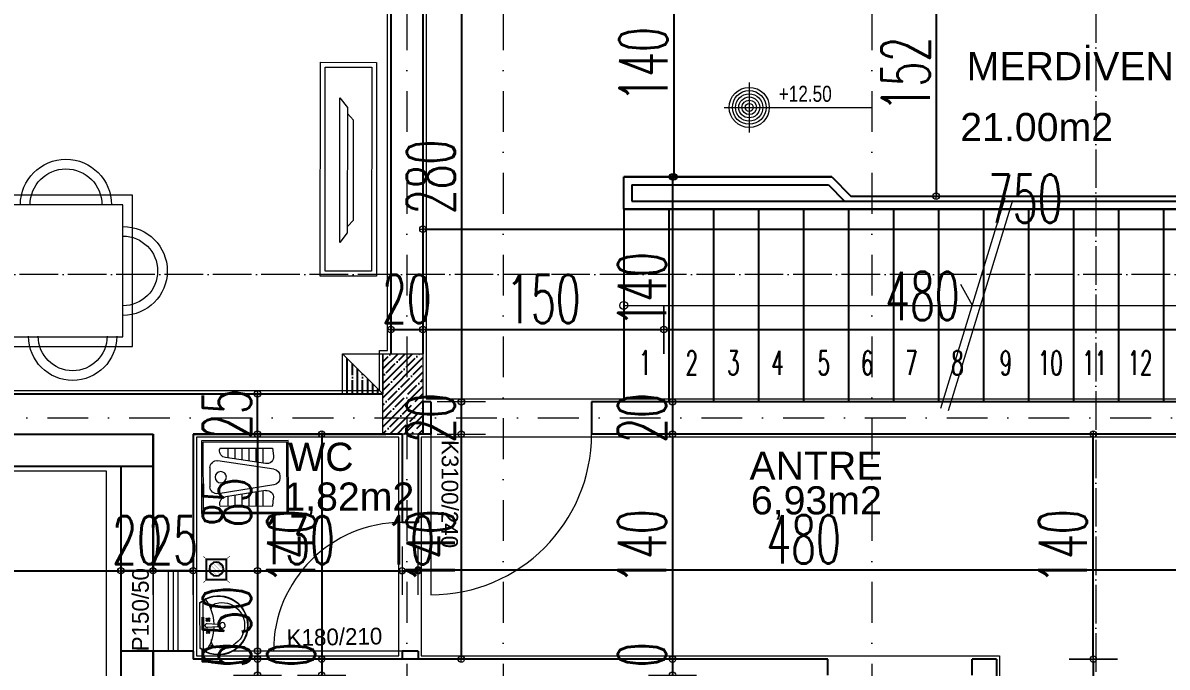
# Model space of a CAD drawing. Header units: millimetres. Extents: x -16104 to 67872, y -88009 to 12107.
# Drawn here: x 22201 to 22913, y -6715 to -6314 of the extents above; entities that cross this region are included whole.
import ezdxf

# ---------------------------------------------------------------- set-up
doc = ezdxf.new("R2010")
doc.units = ezdxf.units.MM
for name, pattern in [('ACAD_ISO04W100', [30, 24, -3, 0, -3]), ('ACAD_ISO07W100', [3, 0, -3]), ('DASHDOTX2', [50.8, 25.4, -12.7, 0, -12.7])]:
    doc.linetypes.add(name, pattern=pattern)
doc.layers.get('0').update_dxf_attribs({"color": 241})
for name, color, linetype, lineweight in [('AKS', 1, 'ACAD_ISO07W100', 5), ('akslar', 144, 'Continuous', 20), ('baca', 46, 'Continuous', 5), ('duvar', 123, 'Continuous', 25), ('emsal&kolon', 1, 'Continuous', 5), ('kapı', 3, 'Continuous', 5), ('KOTLAR', 5, 'Continuous', 20), ('merdiven', 4, 'Continuous', 25), ('OLCU', 54, 'Continuous', 13), ('pencere', 5, 'Continuous', 5), ('POZ', 36, 'Continuous', 18), ('SıVA', 40, 'Continuous', 9), ('tefriş', 30, 'Continuous', 5), ('YAZI', 22, 'Continuous', 18), ('ÖLÇÜ', 252, 'Continuous', 20)]:
    doc.layers.add(name, color=color, linetype=linetype, lineweight=lineweight)
doc.layers.add('tarama korıdor', color=33, linetype='Continuous')
doc.styles.add('DIM', font='Txttw.shx', dxfattribs={"width": 0.6})
doc.styles.add('M2', font='stylu.ttf', dxfattribs={"height": 10})
doc.styles.add('TSIMPLEX', font='tsimplex', dxfattribs={"width": 0.8})
doc.dimstyles.new('50', dxfattribs={"dimscale": 0, "dimtxt": 30, "dimasz": 1, "dimexe": 0, "dimexo": 2, "dimgap": 4, "dimtad": 1, "dimdec": 0, "dimzin": 0, "dimdsep": 46, "dimtxsty": 'DIM', "dimblk1": 'DOT', "dimblk2": 'DOT', "dimsah": 1, "dimcen": 1.5, "dimdle": 3, "dimse1": 1, "dimse2": 1, "dimclrd": 256, "dimclre": 9, "dimclrt": 256, "dimadec": 0, "dimazin": 0, "dimtfac": 0.24, "dimtdec": 0, "dimtix": 1, "dimtmove": 2, "dimatfit": 3, "dimldrblk": 'DOT', "dimfxl": 0, "dimtolj": 1, "dimtzin": 15, "dimarcsym": 0})

# ---------------------------------------------------------------- blocks, each defined once
blk = doc.blocks.new('lavabo')
at = {"layer": 'tefriş', "linetype": 'Continuous'}
for p, q in [((-22.77, -4.94), (-19.92, 0)), ((-22.43, -5.14), (-19.46, 0)), ((-19.92, 0), (19.92, 0)), ((19.46, 0), (22.43, -5.14)), ((19.92, 0), (22.77, -4.94)), ((19.92, -2.7), (-19.92, -2.7)), ((-6.25, -5.54), (-6.77, -6.08)), ((-6.77, -6.08), (-6.31, -7.1)), ((-6.31, -7.1), (-6.71, -8.15)), ((-6.71, -8.15), (-6.17, -8.66)), ((-6.51, -5.81), (-3.84, -8.34)), ((-6.44, -8.41), (-3.91, -5.74)), ((-5.2, -5.94), (-6.25, -5.54)), ((-6.17, -8.66), (-5.15, -8.21)), ((-4.18, -5.48), (-5.2, -5.94)), ((-5.15, -8.21), (-4.1, -8.61)), ((-3.64, -6), (-4.18, -5.48)), ((-4.1, -8.61), (-3.58, -8.07)), ((-4.04, -7.04), (-3.64, -6)), ((-3.58, -8.07), (-4.04, -7.04)), ((-1.17, -15.33), (-1.76, -6.54)), ((1.76, -6.26), (1.14, -15.33)), ((3.38, -5.9), (3.91, -5.38)), ((3.81, -6.94), (3.38, -5.9)), ((3.38, -7.98), (3.81, -6.94)), ((3.91, -8.51), (3.38, -7.98)), ((6.25, -8.24), (3.65, -5.64)), ((6.25, -5.64), (3.65, -8.24)), ((3.91, -5.38), (4.95, -5.81)), ((4.95, -8.08), (3.91, -8.51)), ((4.95, -5.81), (5.99, -5.38)), ((5.99, -8.51), (4.95, -8.08)), ((5.99, -5.38), (6.51, -5.9)), ((6.51, -7.98), (5.99, -8.51)), ((6.51, -5.9), (6.08, -6.94)), ((6.08, -6.94), (6.51, -7.98))]:
    blk.add_line(p, q, dxfattribs=at)
at = {"layer": 'tefriş', "linetype": 'Continuous', "extrusion": (0, 0, -1)}
for centre, major_axis, ratio, start_param, end_param in [((0, -16), (-18.1, -18.1), 1, 5.497787, 7.48683), ((0, -16), (-17.82, -17.82), 1, 5.497787, 7.48683), ((-22.66, -5.93), (-0.566, -0.566), 1, 1.203644, 1.828723), ((-23.47, -4.54), (-0.566, 0.566), 1, 2.879793, 3.399519), ((-22.66, -5.93), (-0.283, 0.283), 1, -0.367152, 0.257926), ((-23.47, -4.54), (-0.849, -0.849), 1, 4.45059, 4.970315), ((-22.3, -6.09), (-0.566, -0.566), 1, 1.828723, 2.945097), ((-0.28, 26.67), (-27.35, -27.35), 1, 5.526576, 6.089571), ((0, -19.04), (-13.92, 13.92), 1, 3.926991, 6.023888), ((-13.8, -15.22), (-3.8, -3.8), 1, 1.128011, 2.639725), ((-17.71, -8.76), (-0.566, -0.566), 1, 2.805213, 4.453092), ((0, -6.4), (-1.25, -1.25), 1, 0.7034, 3.844992), ((0, -16), (-18.1, -18.1), 1, 3.508745, 5.497787), ((0, -16), (-17.82, -17.82), 1, 3.508745, 5.497787), ((0, -19.04), (-13.92, 13.92), 1, 1.830093, 3.926991), ((0.28, 26.67), (-27.35, -27.35), 1, 4.906004, 5.469573), ((13.8, -15.22), (-3.8, -3.8), 1, 2.072664, 3.584378), ((17.71, -8.76), (-0.566, -0.566), 1, 0.259297, 1.907176), ((22.3, -6.09), (-0.566, 0.566), 1, 0.196496, 1.31287), ((23.47, -4.54), (-0.849, 0.849), 1, 4.454463, 4.974188), ((23.47, -4.54), (-0.566, -0.566), 1, 6.025259, 6.544985), ((22.66, -5.93), (-0.283, 0.283), 1, 1.31287, 1.937948), ((22.66, -5.93), (-0.566, 0.566), 1, 1.31287, 1.937948), ((-0.01, -19.56), (0, 2.35), 0.991954, 1.570796326779968, 7.853981633959554), ((-0.01, -15.24), (-0.82, 0.82), 1, 2.438193, 5.415789)]:
    blk.add_ellipse(centre, major_axis=major_axis, ratio=ratio, start_param=start_param, end_param=end_param, dxfattribs=at)
blk = doc.blocks.new('hela taşı')
for p, q in [((2105.67, 990.71), (2105.67, 1042.71)), ((2105.67, 1042.71), (2167.67, 1042.71)), ((2106.67, 991.71), (2106.67, 1041.71)), ((2106.67, 1041.71), (2166.67, 1041.71)), ((2166.67, 1041.71), (2166.67, 991.71)), ((2167.67, 1042.71), (2167.67, 990.71)), ((2118.79, 1037.37), (2118.63, 1036.38)), ((2118.79, 1037.37), (2156.43, 1037.37)), ((2151.33, 1026.32), (2122.82, 1030.68)), ((2124.59, 1037.37), (2124.59, 1030.41)), ((2129.59, 1037.37), (2129.59, 1029.65)), ((2134.59, 1037.37), (2134.59, 1028.88)), ((2139.59, 1037.37), (2139.59, 1028.11)), ((2144.59, 1037.37), (2144.59, 1027.35)), ((2149.59, 1037.37), (2149.59, 1026.58)), ((2156.43, 1037.37), (2157.06, 1031.82)), ((2111.67, 1009.89), (2111.67, 1023.53)), ((2157.33, 1022.36), (2117.42, 1028.48)), ((2161.57, 1016), (2161.57, 1017.42)), ((2157.33, 1011.06), (2117.42, 1004.95)), ((2151.33, 1007.11), (2122.82, 1002.74)), ((2144.59, 996.05), (2144.59, 1006.07)), ((2149.59, 996.05), (2149.59, 1006.84)), ((2124.59, 996.05), (2124.59, 1003.01)), ((2129.59, 996.05), (2129.59, 1003.77)), ((2134.59, 996.05), (2134.59, 1004.54)), ((2139.59, 996.05), (2139.59, 1005.31)), ((2156.43, 996.05), (2157.06, 1001.61)), ((2167.67, 990.71), (2105.67, 990.71)), ((2166.67, 991.71), (2106.67, 991.71)), ((2118.79, 996.05), (2118.63, 997.04)), ((2118.79, 996.05), (2156.43, 996.05))]:
    blk.add_line(p, q)
blk.add_circle((2119.38, 1016.71), 4)
for centre, start, end in [((2123.58, 1035.63), 171.28899, 261.28899), ((2152.09, 1031.26), 261.28899, 6.41393), ((2116.67, 1023.53), 81.28899, 180), ((2156.57, 1017.42), 0, 81.28899), ((2156.57, 1016), 278.71101, 360), ((2116.67, 1009.89), 180, 278.71101), ((2152.09, 1002.16), 353.58607, 98.71101), ((2123.58, 997.8), 98.71101, 188.71101)]:
    blk.add_arc(centre, 5, start, end)
blk = doc.blocks.new('DFG')
at = {"layer": 'tefriş'}
for points in [[(38169.15, -3228.78), (38169.11, -3095.78), (38204.11, -3095.77), (38204.15, -3228.77)], [(38172.15, -3225.78), (38172.11, -3098.78), (38201.11, -3098.77), (38201.15, -3225.77)], [(38187.31, -3200.75), (38187.26, -3122.74), (38191.96, -3116.74), (38192.02, -3206.74)]]:
    blk.add_lwpolyline(points, close=True, dxfattribs=at)
blk.add_lwpolyline([(38187.26, -3126.64), (38183.36, -3130.59), (38183.41, -3192.9), (38187.31, -3196.85)], dxfattribs=at)
blk = doc.blocks.new('rb')
at = {"layer": 'tefriş'}
for points in [[(1548.4, 487.07), (1595.5, 487.07), (1595.5, 394.92), (1548.4, 394.92)], [(1551.4, 484.07), (1592.5, 484.07), (1592.5, 397.92), (1551.4, 397.92)]]:
    blk.add_lwpolyline(points, close=True, dxfattribs=at)
for centre, radius, start, end in [((1571.95, 484.07), 12.83, 0, 180), ((1571.95, 484.07), 9.83, 0, 180), ((1551.4, 466.84), 14.18, 90, 270), ((1551.4, 466.84), 11.18, 90, 270), ((1592.5, 466.49), 13.72, 270, 90), ((1592.5, 466.49), 10.72, 270, 90), ((1551.4, 415.62), 14.18, 90, 270), ((1551.4, 415.62), 11.18, 90, 270), ((1592.29, 413.54), 13.72, 270, 90), ((1592.29, 413.54), 10.72, 270, 90), ((1571.95, 397.92), 13.83, 180, 0), ((1571.95, 397.92), 10.83, 180, 0)]:
    blk.add_arc(centre, radius, start, end, dxfattribs=at)
blk = doc.blocks.new('DOT')
for p, q in [((0, 15), (0, -15)), ((-2, 0), (0, 0)), ((2, 0), (0, 0))]:
    blk.add_line(p, q)
blk.add_circle((0, 0), 2)
blk = doc.blocks.new('*D7188')
at = {"layer": 'Defpoints', "color": 0, "transparency": 16777216}
for p in [(22454.82, -6269.56), (22454.82, -6549.56), (22473.79, -6549.56)]:
    blk.add_point(p, dxfattribs=at)
at = {"layer": 'OLCU', "lineweight": -2, "transparency": 16777216}
blk.add_line((22473.79, -6270.56), (22473.79, -6548.56), dxfattribs=at)
for p, rotation in [((22473.79, -6269.56), 90), ((22473.79, -6549.56), 270)]:
    blk.add_blockref('DOT', p, dxfattribs=dict(at, rotation=rotation))
at = {"layer": 'OLCU', "transparency": 16777216, "insert": (22454.79, -6409.56), "char_height": 30, "attachment_point": 5, "rotation": 90, "style": 'DIM'}
blk.add_mtext('\\A1;280', dxfattribs=at)
blk = doc.blocks.new('*D7189')
at = {"layer": 'Defpoints', "color": 0, "transparency": 16777216}
for p in [(22454.82, -6549.56), (22454.82, -6569.56), (22473.71, -6569.56)]:
    blk.add_point(p, dxfattribs=at)
at = {"layer": 'OLCU', "lineweight": -2, "transparency": 16777216}
for p, q in [((22473.71, -6548.56), (22473.71, -6547.56)), ((22473.71, -6549.56), (22473.71, -6569.56)), ((22473.71, -6570.56), (22473.71, -6571.56))]:
    blk.add_line(p, q, dxfattribs=at)
for p, rotation in [((22473.71, -6549.56), 270), ((22473.71, -6569.56), 90)]:
    blk.add_blockref('DOT', p, dxfattribs=dict(at, rotation=rotation))
at = {"layer": 'OLCU', "transparency": 16777216, "insert": (22454.71, -6559.56), "char_height": 30, "attachment_point": 5, "rotation": 90, "style": 'DIM'}
blk.add_mtext('\\A1;20', dxfattribs=at)
blk = doc.blocks.new('*D6885')
at = {"layer": 'Defpoints', "color": 0, "transparency": 16777216}
for p in [(22346.82, -6544.56), (22346.82, -6544.56), (22346.82, -6569.56)]:
    blk.add_point(p, dxfattribs=at)
at = {"layer": 'OLCU', "lineweight": -2, "transparency": 16777216}
for p, q in [((22346.82, -6543.56), (22346.82, -6542.56)), ((22346.82, -6569.56), (22346.82, -6544.56)), ((22346.82, -6570.56), (22346.82, -6571.56))]:
    blk.add_line(p, q, dxfattribs=at)
for p, rotation in [((22346.82, -6544.56), 270), ((22346.82, -6569.56), 90)]:
    blk.add_blockref('DOT', p, dxfattribs=dict(at, rotation=rotation))
at = {"layer": 'OLCU', "transparency": 16777216, "insert": (22327.82, -6557.06), "char_height": 30, "attachment_point": 5, "rotation": 90, "style": 'DIM'}
blk.add_mtext('\\A1;25', dxfattribs=at)
blk = doc.blocks.new('*D7190')
at = {"layer": 'Defpoints', "color": 0, "transparency": 16777216}
for p in [(22306.82, -6569.56), (22306.82, -6654.56), (22346.82, -6654.56)]:
    blk.add_point(p, dxfattribs=at)
at = {"layer": 'OLCU', "lineweight": -2, "transparency": 16777216}
blk.add_line((22346.82, -6570.56), (22346.82, -6653.56), dxfattribs=at)
for p, rotation in [((22346.82, -6569.56), 90), ((22346.82, -6654.56), 270)]:
    blk.add_blockref('DOT', p, dxfattribs=dict(at, rotation=rotation))
at = {"layer": 'OLCU', "transparency": 16777216, "insert": (22327.82, -6612.06), "char_height": 30, "attachment_point": 5, "rotation": 90, "style": 'DIM'}
blk.add_mtext('\\A1;85', dxfattribs=at)
blk = doc.blocks.new('*D7191')
at = {"layer": 'Defpoints', "color": 0, "transparency": 16777216}
for p in [(22306.82, -6654.56), (22306.82, -6704.56), (22346.82, -6704.56)]:
    blk.add_point(p, dxfattribs=at)
at = {"layer": 'OLCU', "lineweight": -2, "transparency": 16777216}
blk.add_line((22346.82, -6655.56), (22346.82, -6703.56), dxfattribs=at)
for p, rotation in [((22346.82, -6654.56), 90), ((22346.82, -6704.56), 270)]:
    blk.add_blockref('DOT', p, dxfattribs=dict(at, rotation=rotation))
at = {"layer": 'OLCU', "transparency": 16777216, "insert": (22327.82, -6679.56), "char_height": 30, "attachment_point": 5, "rotation": 90, "style": 'DIM'}
blk.add_mtext('\\A1;50', dxfattribs=at)
blk = doc.blocks.new('*D6886')
at = {"layer": 'Defpoints', "color": 0, "transparency": 16777216}
for p in [(22346.82, -6704.56), (22346.82, -6709.56), (22346.82, -6709.56)]:
    blk.add_point(p, dxfattribs=at)
at = {"layer": 'OLCU', "lineweight": -2, "transparency": 16777216}
for p, q in [((22346.82, -6703.56), (22346.82, -6702.56)), ((22346.82, -6704.56), (22346.82, -6709.56)), ((22346.82, -6710.56), (22346.82, -6711.56))]:
    blk.add_line(p, q, dxfattribs=at)
for p, rotation in [((22346.82, -6704.56), 270), ((22346.82, -6709.56), 90)]:
    blk.add_blockref('DOT', p, dxfattribs=dict(at, rotation=rotation))
at = {"layer": 'OLCU', "transparency": 16777216, "insert": (22327.82, -6707.06), "char_height": 30, "attachment_point": 5, "rotation": 90, "style": 'DIM'}
blk.add_mtext('\\A1;5', dxfattribs=at)
blk = doc.blocks.new('*D6887')
at = {"layer": 'Defpoints', "color": 0, "transparency": 16777216}
for p in [(22346.82, -6709.56), (22346.82, -6719.56), (22346.82, -6719.56)]:
    blk.add_point(p, dxfattribs=at)
at = {"layer": 'OLCU', "lineweight": -2, "transparency": 16777216}
for p, q in [((22346.82, -6708.56), (22346.82, -6707.56)), ((22346.82, -6709.56), (22346.82, -6719.56)), ((22346.82, -6720.56), (22346.82, -6721.56))]:
    blk.add_line(p, q, dxfattribs=at)
for p, rotation in [((22346.82, -6709.56), 270), ((22346.82, -6719.56), 90)]:
    blk.add_blockref('DOT', p, dxfattribs=dict(at, rotation=rotation))
at = {"layer": 'OLCU', "transparency": 16777216, "insert": (22327.82, -6714.56), "char_height": 30, "attachment_point": 5, "rotation": 90, "style": 'DIM'}
blk.add_mtext('\\A1;10', dxfattribs=at)
blk = doc.blocks.new('*D6890')
at = {"layer": 'Defpoints', "color": 0, "transparency": 16777216}
for p in [(22386.82, -6569.56), (22386.82, -6709.56), (22386.82, -6709.56)]:
    blk.add_point(p, dxfattribs=at)
at = {"layer": 'OLCU', "lineweight": -2, "transparency": 16777216}
blk.add_line((22386.82, -6570.56), (22386.82, -6708.56), dxfattribs=at)
for p, rotation in [((22386.82, -6569.56), 90), ((22386.82, -6709.56), 270)]:
    blk.add_blockref('DOT', p, dxfattribs=dict(at, rotation=rotation))
at = {"layer": 'OLCU', "transparency": 16777216, "insert": (22367.82, -6639.56), "char_height": 30, "attachment_point": 5, "rotation": 90, "style": 'DIM'}
blk.add_mtext('\\A1;140', dxfattribs=at)
blk = doc.blocks.new('*D6891')
at = {"layer": 'Defpoints', "color": 0, "transparency": 16777216}
for p in [(22386.82, -6709.56), (22386.82, -6719.56), (22386.82, -6719.56)]:
    blk.add_point(p, dxfattribs=at)
at = {"layer": 'OLCU', "lineweight": -2, "transparency": 16777216}
for p, q in [((22386.82, -6708.56), (22386.82, -6707.56)), ((22386.82, -6709.56), (22386.82, -6719.56)), ((22386.82, -6720.56), (22386.82, -6721.56))]:
    blk.add_line(p, q, dxfattribs=at)
for p, rotation in [((22386.82, -6709.56), 270), ((22386.82, -6719.56), 90)]:
    blk.add_blockref('DOT', p, dxfattribs=dict(at, rotation=rotation))
at = {"layer": 'OLCU', "transparency": 16777216, "insert": (22367.82, -6714.56), "char_height": 30, "attachment_point": 5, "rotation": 90, "style": 'DIM'}
blk.add_mtext('\\A1;10', dxfattribs=at)
blk = doc.blocks.new('*D6895')
at = {"layer": 'Defpoints', "color": 0, "transparency": 16777216}
for p in [(22473.71, -6569.56), (22458.71, -6709.56), (22473.71, -6709.56)]:
    blk.add_point(p, dxfattribs=at)
at = {"layer": 'OLCU', "lineweight": -2, "transparency": 16777216}
blk.add_line((22473.71, -6570.56), (22473.71, -6708.56), dxfattribs=at)
for p, rotation in [((22473.71, -6569.56), 90), ((22473.71, -6709.56), 270)]:
    blk.add_blockref('DOT', p, dxfattribs=dict(at, rotation=rotation))
at = {"layer": 'OLCU', "transparency": 16777216, "insert": (22454.71, -6639.56), "char_height": 30, "attachment_point": 5, "rotation": 90, "style": 'DIM'}
blk.add_mtext('\\A1;140', dxfattribs=at)
blk = doc.blocks.new('*D6901')
at = {"layer": 'Defpoints', "color": 0, "transparency": 16777216}
for p in [(22606.07, -6269.56), (22606.07, -6409.56), (22606.07, -6409.56)]:
    blk.add_point(p, dxfattribs=at)
at = {"layer": 'OLCU', "lineweight": -2, "transparency": 16777216}
blk.add_line((22606.07, -6270.56), (22606.07, -6408.56), dxfattribs=at)
for p, rotation in [((22606.07, -6269.56), 90), ((22606.07, -6409.56), 270)]:
    blk.add_blockref('DOT', p, dxfattribs=dict(at, rotation=rotation))
at = {"layer": 'OLCU', "transparency": 16777216, "insert": (22587.07, -6339.56), "char_height": 30, "attachment_point": 5, "rotation": 90, "style": 'DIM'}
blk.add_mtext('\\A1;140', dxfattribs=at)
blk = doc.blocks.new('*D6902')
at = {"layer": 'Defpoints', "color": 0, "transparency": 16777216}
for p in [(22605.24, -6409.56), (22605.24, -6549.56), (22605.24, -6549.56)]:
    blk.add_point(p, dxfattribs=at)
at = {"layer": 'OLCU', "lineweight": -2, "transparency": 16777216}
blk.add_line((22605.24, -6410.56), (22605.24, -6548.56), dxfattribs=at)
for p, rotation in [((22605.24, -6409.56), 90), ((22605.24, -6549.56), 270)]:
    blk.add_blockref('DOT', p, dxfattribs=dict(at, rotation=rotation))
at = {"layer": 'OLCU', "transparency": 16777216, "insert": (22586.24, -6479.56), "char_height": 30, "attachment_point": 5, "rotation": 90, "style": 'DIM'}
blk.add_mtext('\\A1;140', dxfattribs=at)
blk = doc.blocks.new('*D6903')
at = {"layer": 'Defpoints', "color": 0, "transparency": 16777216}
for p in [(22605.24, -6549.56), (22605.24, -6569.56), (22605.24, -6569.56)]:
    blk.add_point(p, dxfattribs=at)
at = {"layer": 'OLCU', "lineweight": -2, "transparency": 16777216}
for p, q in [((22605.24, -6548.56), (22605.24, -6547.56)), ((22605.24, -6549.56), (22605.24, -6569.56)), ((22605.24, -6570.56), (22605.24, -6571.56))]:
    blk.add_line(p, q, dxfattribs=at)
for p, rotation in [((22605.24, -6549.56), 270), ((22605.24, -6569.56), 90)]:
    blk.add_blockref('DOT', p, dxfattribs=dict(at, rotation=rotation))
at = {"layer": 'OLCU', "transparency": 16777216, "insert": (22586.24, -6559.56), "char_height": 30, "attachment_point": 5, "rotation": 90, "style": 'DIM'}
blk.add_mtext('\\A1;20', dxfattribs=at)
blk = doc.blocks.new('*D6904')
at = {"layer": 'Defpoints', "color": 0, "transparency": 16777216}
for p in [(22605.24, -6569.56), (22605.24, -6709.56), (22605.24, -6709.56)]:
    blk.add_point(p, dxfattribs=at)
at = {"layer": 'OLCU', "lineweight": -2, "transparency": 16777216}
blk.add_line((22605.24, -6570.56), (22605.24, -6708.56), dxfattribs=at)
for p, rotation in [((22605.24, -6569.56), 90), ((22605.24, -6709.56), 270)]:
    blk.add_blockref('DOT', p, dxfattribs=dict(at, rotation=rotation))
at = {"layer": 'OLCU', "transparency": 16777216, "insert": (22586.24, -6639.56), "char_height": 30, "attachment_point": 5, "rotation": 90, "style": 'DIM'}
blk.add_mtext('\\A1;140', dxfattribs=at)
blk = doc.blocks.new('*D6905')
at = {"layer": 'Defpoints', "color": 0, "transparency": 16777216}
for p in [(22605.24, -6709.56), (22605.24, -6719.56), (22605.24, -6719.56)]:
    blk.add_point(p, dxfattribs=at)
at = {"layer": 'OLCU', "lineweight": -2, "transparency": 16777216}
for p, q in [((22605.24, -6708.56), (22605.24, -6707.56)), ((22605.24, -6709.56), (22605.24, -6719.56)), ((22605.24, -6720.56), (22605.24, -6721.56))]:
    blk.add_line(p, q, dxfattribs=at)
for p, rotation in [((22605.24, -6709.56), 270), ((22605.24, -6719.56), 90)]:
    blk.add_blockref('DOT', p, dxfattribs=dict(at, rotation=rotation))
at = {"layer": 'OLCU', "transparency": 16777216, "insert": (22586.24, -6714.56), "char_height": 30, "attachment_point": 5, "rotation": 90, "style": 'DIM'}
blk.add_mtext('\\A1;10', dxfattribs=at)
blk = doc.blocks.new('*D7225')
at = {"layer": 'Defpoints', "color": 0, "transparency": 16777216}
for p in [(22261.82, -6654.56), (22281.82, -6654.56), (22281.82, -6654.56)]:
    blk.add_point(p, dxfattribs=at)
at = {"layer": 'OLCU', "lineweight": -2, "transparency": 16777216}
for p, q in [((22260.82, -6654.56), (22259.82, -6654.56)), ((22261.82, -6654.56), (22281.82, -6654.56)), ((22282.82, -6654.56), (22283.82, -6654.56))]:
    blk.add_line(p, q, dxfattribs=at)
blk.add_blockref('DOT', (22261.82, -6654.56), dxfattribs=at)
at = {"layer": 'OLCU', "lineweight": -2, "transparency": 16777216, "rotation": 180}
blk.add_blockref('DOT', (22281.82, -6654.56), dxfattribs=at)
at = {"layer": 'OLCU', "transparency": 16777216, "insert": (22271.82, -6635.56), "char_height": 30, "attachment_point": 5, "style": 'DIM'}
blk.add_mtext('\\A1;20', dxfattribs=at)
blk = doc.blocks.new('*D6924')
at = {"layer": 'Defpoints', "color": 0, "transparency": 16777216}
for p in [(22281.82, -6654.56), (22306.82, -6654.56), (22306.82, -6654.56)]:
    blk.add_point(p, dxfattribs=at)
at = {"layer": 'OLCU', "lineweight": -2, "transparency": 16777216}
for p, q in [((22280.82, -6654.56), (22279.82, -6654.56)), ((22281.82, -6654.56), (22306.82, -6654.56)), ((22307.82, -6654.56), (22308.82, -6654.56))]:
    blk.add_line(p, q, dxfattribs=at)
blk.add_blockref('DOT', (22281.82, -6654.56), dxfattribs=at)
at = {"layer": 'OLCU', "lineweight": -2, "transparency": 16777216, "rotation": 180}
blk.add_blockref('DOT', (22306.82, -6654.56), dxfattribs=at)
at = {"layer": 'OLCU', "transparency": 16777216, "insert": (22294.32, -6635.56), "char_height": 30, "attachment_point": 5, "style": 'DIM'}
blk.add_mtext('\\A1;25', dxfattribs=at)
blk = doc.blocks.new('*D7226')
at = {"layer": 'Defpoints', "color": 0, "transparency": 16777216}
for p in [(22306.82, -6612.06), (22436.82, -6612.06), (22436.82, -6654.56)]:
    blk.add_point(p, dxfattribs=at)
at = {"layer": 'OLCU', "lineweight": -2, "transparency": 16777216}
blk.add_line((22307.82, -6654.56), (22435.82, -6654.56), dxfattribs=at)
at = {"layer": 'OLCU', "lineweight": -2, "transparency": 16777216, "rotation": 180}
blk.add_blockref('DOT', (22306.82, -6654.56), dxfattribs=at)
at = {"layer": 'OLCU', "lineweight": -2, "transparency": 16777216}
blk.add_blockref('DOT', (22436.82, -6654.56), dxfattribs=at)
at = {"layer": 'OLCU', "transparency": 16777216, "insert": (22371.82, -6635.56), "char_height": 30, "attachment_point": 5, "style": 'DIM'}
blk.add_mtext('\\A1;130', dxfattribs=at)
blk = doc.blocks.new('*D7227')
at = {"layer": 'Defpoints', "color": 0, "transparency": 16777216}
for p in [(22436.82, -6624.56), (22446.82, -6624.56), (22446.82, -6654.62)]:
    blk.add_point(p, dxfattribs=at)
at = {"layer": 'OLCU', "lineweight": -2, "transparency": 16777216}
for p, q in [((22435.82, -6654.62), (22434.82, -6654.62)), ((22436.82, -6654.62), (22446.82, -6654.62)), ((22447.82, -6654.62), (22448.82, -6654.62))]:
    blk.add_line(p, q, dxfattribs=at)
blk.add_blockref('DOT', (22436.82, -6654.62), dxfattribs=at)
at = {"layer": 'OLCU', "lineweight": -2, "transparency": 16777216, "rotation": 180}
blk.add_blockref('DOT', (22446.82, -6654.62), dxfattribs=at)
at = {"layer": 'OLCU', "transparency": 16777216, "insert": (22441.82, -6635.62), "char_height": 30, "attachment_point": 5, "style": 'DIM'}
blk.add_mtext('\\A1;10', dxfattribs=at)
blk = doc.blocks.new('*D6925')
at = {"layer": 'Defpoints', "color": 0, "transparency": 16777216}
for p in [(22446.82, -6569.56), (22926.82, -6569.56), (22926.82, -6654.1)]:
    blk.add_point(p, dxfattribs=at)
at = {"layer": 'OLCU', "lineweight": -2, "transparency": 16777216}
blk.add_line((22447.82, -6654.1), (22925.82, -6654.1), dxfattribs=at)
at = {"layer": 'OLCU', "lineweight": -2, "transparency": 16777216, "rotation": 180}
blk.add_blockref('DOT', (22446.82, -6654.1), dxfattribs=at)
at = {"layer": 'OLCU', "lineweight": -2, "transparency": 16777216}
blk.add_blockref('DOT', (22926.82, -6654.1), dxfattribs=at)
at = {"layer": 'OLCU', "transparency": 16777216, "insert": (22686.82, -6635.1), "char_height": 30, "attachment_point": 5, "style": 'DIM'}
blk.add_mtext('\\A1;480', dxfattribs=at)
blk = doc.blocks.new('*D7228')
at = {"layer": 'Defpoints', "color": 0, "transparency": 16777216}
for p in [(22926.82, -6624.56), (22936.82, -6624.56), (22936.82, -6654.13)]:
    blk.add_point(p, dxfattribs=at)
at = {"layer": 'OLCU', "lineweight": -2, "transparency": 16777216}
for p, q in [((22925.82, -6654.13), (22924.82, -6654.13)), ((22926.82, -6654.13), (22936.82, -6654.13)), ((22937.82, -6654.13), (22938.82, -6654.13))]:
    blk.add_line(p, q, dxfattribs=at)
blk.add_blockref('DOT', (22926.82, -6654.13), dxfattribs=at)
at = {"layer": 'OLCU', "lineweight": -2, "transparency": 16777216, "rotation": 180}
blk.add_blockref('DOT', (22936.82, -6654.13), dxfattribs=at)
at = {"layer": 'OLCU', "transparency": 16777216, "insert": (22931.82, -6635.13), "char_height": 30, "attachment_point": 5, "style": 'DIM'}
blk.add_mtext('\\A1;10', dxfattribs=at)
blk = doc.blocks.new('*D6962')
at = {"layer": 'Defpoints', "color": 0, "transparency": 16777216}
for p in [(22867.18, -6569.56), (22867.49, -6569.56), (22867.18, -6709.56)]:
    blk.add_point(p, dxfattribs=at)
at = {"layer": 'OLCU', "lineweight": -2, "transparency": 16777216}
blk.add_line((22867.18, -6708.56), (22867.18, -6570.56), dxfattribs=at)
for p, rotation in [((22867.18, -6569.56), 90), ((22867.18, -6709.56), 270)]:
    blk.add_blockref('DOT', p, dxfattribs=dict(at, rotation=rotation))
at = {"layer": 'OLCU', "transparency": 16777216, "insert": (22848.18, -6639.56), "char_height": 30, "attachment_point": 5, "rotation": 90, "style": 'DIM'}
blk.add_mtext('\\A1;140', dxfattribs=at)
blk = doc.blocks.new('*D6963')
at = {"layer": 'Defpoints', "color": 0, "transparency": 16777216}
for p in [(22836.82, -6709.56), (22836.82, -7329.06), (22867.18, -7329.06)]:
    blk.add_point(p, dxfattribs=at)
at = {"layer": 'OLCU', "lineweight": -2, "transparency": 16777216}
blk.add_line((22867.18, -6710.56), (22867.18, -7328.06), dxfattribs=at)
for p, rotation in [((22867.18, -6709.56), 90), ((22867.18, -7329.06), 270)]:
    blk.add_blockref('DOT', p, dxfattribs=dict(at, rotation=rotation))
at = {"layer": 'OLCU', "transparency": 16777216, "insert": (22848.18, -7019.31), "char_height": 30, "attachment_point": 5, "rotation": 90, "style": 'DIM'}
blk.add_mtext('\\A1;620', dxfattribs=at)
blk = doc.blocks.new('Kot')
at = {"layer": 'KOTLAR'}
for p, q in [((0, 0.155), (0, -0.155)), ((-0.155, 0), (0.7586, 0))]:
    blk.add_line(p, q, dxfattribs=at)
for radius in [0.125, 0.105, 0.085, 0.065, 0.045, 0.045, 0.025]:
    blk.add_circle((0, 0), radius, dxfattribs=at)
at = {"layer": 'YAZI', "style": 'TSIMPLEX', "width": 0.8}
blk.add_attdef('KOTH', (0.1836, 0.0349), '', height=0.1, dxfattribs=at)
blk = doc.blocks.new('*D7130')
at = {"layer": 'Defpoints', "color": 0, "transparency": 16777216}
for p in [(22769.32, -6269.56), (22769.32, -6421.56), (22770.15, -6421.56)]:
    blk.add_point(p, dxfattribs=at)
at = {"layer": 'OLCU', "lineweight": -2, "transparency": 16777216}
blk.add_line((22769.32, -6270.56), (22769.32, -6420.56), dxfattribs=at)
for p, rotation in [((22769.32, -6269.56), 90), ((22769.32, -6421.56), 270)]:
    blk.add_blockref('DOT', p, dxfattribs=dict(at, rotation=rotation))
at = {"layer": 'OLCU', "transparency": 16777216, "insert": (22750.32, -6345.56), "char_height": 30, "attachment_point": 5, "rotation": 90, "style": 'DIM'}
blk.add_mtext('\\A1;152', dxfattribs=at)
blk = doc.blocks.new('*D7132')
at = {"layer": 'Defpoints', "color": 0, "transparency": 16777216}
for p in [(22449.82, -6504.56), (22429.82, -6514.56), (22449.82, -6514.56)]:
    blk.add_point(p, dxfattribs=at)
at = {"layer": 'OLCU', "lineweight": -2, "transparency": 16777216}
for p, q in [((22428.82, -6504.56), (22427.82, -6504.56)), ((22429.82, -6504.56), (22449.82, -6504.56)), ((22450.82, -6504.56), (22451.82, -6504.56))]:
    blk.add_line(p, q, dxfattribs=at)
blk.add_blockref('DOT', (22429.82, -6504.56), dxfattribs=at)
at = {"layer": 'OLCU', "lineweight": -2, "transparency": 16777216, "rotation": 180}
blk.add_blockref('DOT', (22449.82, -6504.56), dxfattribs=at)
at = {"layer": 'OLCU', "transparency": 16777216, "insert": (22439.82, -6485.56), "char_height": 30, "attachment_point": 5, "style": 'DIM'}
blk.add_mtext('\\A1;20', dxfattribs=at)
blk = doc.blocks.new('*D7133')
at = {"layer": 'Defpoints', "color": 0, "transparency": 16777216}
for p in [(22599.82, -6504.56), (22449.82, -6519.56), (22599.82, -6519.56)]:
    blk.add_point(p, dxfattribs=at)
at = {"layer": 'OLCU', "lineweight": -2, "transparency": 16777216}
blk.add_line((22450.82, -6504.56), (22598.82, -6504.56), dxfattribs=at)
at = {"layer": 'OLCU', "lineweight": -2, "transparency": 16777216, "rotation": 180}
blk.add_blockref('DOT', (22449.82, -6504.56), dxfattribs=at)
at = {"layer": 'OLCU', "lineweight": -2, "transparency": 16777216}
blk.add_blockref('DOT', (22599.82, -6504.56), dxfattribs=at)
at = {"layer": 'OLCU', "transparency": 16777216, "insert": (22524.82, -6485.56), "char_height": 30, "attachment_point": 5, "style": 'DIM'}
blk.add_mtext('\\A1;150', dxfattribs=at)
blk = doc.blocks.new('*D7134')
at = {"layer": 'Defpoints', "color": 0, "transparency": 16777216}
for p in [(22599.82, -6504.56), (23078.82, -6504.56), (23078.82, -6504.56)]:
    blk.add_point(p, dxfattribs=at)
at = {"layer": 'OLCU', "lineweight": -2, "transparency": 16777216}
blk.add_line((22600.82, -6504.56), (23077.82, -6504.56), dxfattribs=at)
at = {"layer": 'OLCU', "lineweight": -2, "transparency": 16777216, "rotation": 180}
blk.add_blockref('DOT', (22599.82, -6504.56), dxfattribs=at)
at = {"layer": 'OLCU', "lineweight": -2, "transparency": 16777216}
blk.add_blockref('DOT', (23078.82, -6504.56), dxfattribs=at)
at = {"layer": 'OLCU', "transparency": 16777216, "insert": (22760.8, -6483.61), "char_height": 30, "attachment_point": 5, "style": 'DIM'}
blk.add_mtext('\\A1;480', dxfattribs=at)
blk = doc.blocks.new('*D7137')
at = {"layer": 'Defpoints', "color": 0, "transparency": 16777216}
for p in [(22449.82, -6442.06), (23199.82, -6442.06), (23199.82, -6442.06)]:
    blk.add_point(p, dxfattribs=at)
at = {"layer": 'OLCU', "lineweight": -2, "transparency": 16777216}
blk.add_line((22450.82, -6442.06), (23198.82, -6442.06), dxfattribs=at)
at = {"layer": 'OLCU', "lineweight": -2, "transparency": 16777216, "rotation": 180}
blk.add_blockref('DOT', (22449.82, -6442.06), dxfattribs=at)
at = {"layer": 'OLCU', "lineweight": -2, "transparency": 16777216}
blk.add_blockref('DOT', (23199.82, -6442.06), dxfattribs=at)
at = {"layer": 'OLCU', "transparency": 16777216, "insert": (22824.82, -6423.06), "char_height": 30, "attachment_point": 5, "style": 'DIM'}
blk.add_mtext('\\A1;750', dxfattribs=at)
blk = doc.blocks.new('A$C412C2498')
at = {"color": 5, "const_width": 0.6}
for points in [[(3.6, 24.3), (0.2, 27)], [(23.8, 24.3), (27.3, 27)], [(3.6, 3), (0.2, 0.2)], [(23.8, 3), (27.3, 0.2)]]:
    blk.add_lwpolyline(points, dxfattribs=at)
at = {"color": 5}
blk.add_lwpolyline([(23.8, 24.3), (3.6, 24.3), (3.6, 3), (23.8, 3)], close=True, dxfattribs=at)
at = {"const_width": 0.1}
for points in [[(6.7, 12.2), (14.6, 20.2)], [(6.8, 14.5), (12.4, 20.1)], [(7.1, 10.4), (16.4, 19.7)], [(7.9, 9.1), (17.8, 19)], [(8.8, 8), (18.9, 18.1)], [(10, 7.1), (19.8, 16.9)], [(11.3, 6.4), (20.4, 15.6)], [(13, 6), (20.8, 13.8)], [(14.8, 6.1), (20.8, 12.1)], [(17.4, 7), (19.8, 9.4)]]:
    blk.add_lwpolyline(points, dxfattribs=at)
blk.add_circle((13.7, 13.1), 7.12)
blk = doc.blocks.new('A$C5E2C1EC0')
at = {"xscale": 0.6105719971092185, "yscale": 0.6105719971092185, "zscale": 0.6105719971092185}
blk.add_blockref('A$C412C2498', (0, 0), dxfattribs=at)
blk = doc.blocks.new('*D7156')
at = {"layer": 'Defpoints', "color": 0, "transparency": 16777216}
for p in [(21649.82, -6569.56), (22261.82, -6589.56), (22261.82, -6654.56)]:
    blk.add_point(p, dxfattribs=at)
at = {"layer": 'OLCU', "lineweight": -2, "transparency": 16777216}
blk.add_line((21650.82, -6654.56), (22260.82, -6654.56), dxfattribs=at)
at = {"layer": 'OLCU', "lineweight": -2, "transparency": 16777216, "rotation": 180}
blk.add_blockref('DOT', (21649.82, -6654.56), dxfattribs=at)
at = {"layer": 'OLCU', "lineweight": -2, "transparency": 16777216}
blk.add_blockref('DOT', (22261.82, -6654.56), dxfattribs=at)
at = {"layer": 'OLCU', "transparency": 16777216, "insert": (21955.82, -6635.56), "char_height": 30, "attachment_point": 5, "style": 'DIM'}
blk.add_mtext('\\A1;612', dxfattribs=at)
blk = doc.blocks.new('*D7159')
at = {"layer": 'Defpoints', "color": 0, "transparency": 16777216}
for p in [(22179.11, -6589.56), (22281.82, -6589.56), (22281.82, -7594.06)]:
    blk.add_point(p, dxfattribs=at)
at = {"layer": 'OLCU', "lineweight": -2, "transparency": 16777216}
blk.add_line((22179.11, -7593.06), (22179.11, -6590.56), dxfattribs=at)
for p, rotation in [((22179.11, -6589.56), 90), ((22179.11, -7594.06), 270)]:
    blk.add_blockref('DOT', p, dxfattribs=dict(at, rotation=rotation))
at = {"layer": 'OLCU', "transparency": 16777216, "insert": (22160.11, -7091.81), "char_height": 30, "attachment_point": 5, "rotation": 90, "style": 'DIM'}
blk.add_mtext('\\A1;1005', dxfattribs=at)

msp = doc.modelspace()

# ---------------------------------------------------------------- hatches: boundary and pattern name
h = msp.add_hatch()
h.set_pattern_fill('ANSI35,_O', color=256, angle=45)
h.set_pattern_definition([(90, (10807.666, -17059.605), (-6.35, 1e-15), []), (90, (10810.841, -17056.43), (-6.35, 1e-15), [7.9375, -1.5875, 0, -1.5875])])
h.paths.add_polyline_path([(22399.82, -6519.56), (22399.82, -6542.56), (22422.82, -6542.56)])
h.paths.add_polyline_path([(22422.82, -6542.56), (22399.82, -6542.56), (22399.82, -6544.56), (22424.82, -6544.56)])
h = msp.add_hatch()
h.set_pattern_fill('ANSI35,_O', color=256)
h.set_pattern_definition([(45, (10807.666, -17059.605), (-4.490128, 4.490128), []), (45, (10812.156, -17059.605), (-4.490128, 4.490128), [7.9375, -1.5875, 0, -1.5875])])
h.paths.add_polyline_path([(22439.78, -6519.56), (22424.82, -6519.56), (22424.82, -6569.56), (22439.78, -6569.56)])
h.paths.add_polyline_path([(22439.78, -6569.56), (22449.82, -6569.56), (22449.82, -6519.56), (22439.78, -6519.56)])

# ---------------------------------------------------------------- linework, layer by layer
msp.add_line((22261.82, -6589.56), (22281.82, -6589.56))
at = {"layer": 'AKS', "color": 1, "linetype": 'ACAD_ISO04W100'}
for p, q in [((22868.79, -5369.07), (22868.79, -7691.51)), ((24119, -6470.24), (21510.64, -6470.24))]:
    msp.add_line(p, q, dxfattribs=at)
at = {"layer": 'akslar', "linetype": 'DASHDOTX2'}
for p, q in [((22439.78, -5134.56), (22439.78, -7944.06)), ((22499.82, -5134.56), (22499.82, -7944.06)), ((22729.32, -5134.56), (22729.32, -7944.06)), ((21299.82, -6559.56), (24349.82, -6559.56))]:
    msp.add_line(p, q, dxfattribs=at)
at = {"layer": 'baca'}
msp.add_lwpolyline([(22399.82, -6519.56), (22424.82, -6519.56), (22424.82, -6544.56), (22399.82, -6544.56), (22399.82, -6519.56), (22424.82, -6544.56)], dxfattribs=at)
at = {"layer": 'duvar'}
for p, q in [((22429.82, -6299.56), (22429.82, -6519.56)), ((22449.82, -6299.56), (22449.82, -6519.56)), ((22095.82, -6544.56), (22424.82, -6544.56)), ((22454.82, -6549.56), (22449.82, -6549.56)), ((22449.82, -6549.56), (22449.82, -6569.56)), ((22454.82, -6549.56), (22454.82, -6569.56)), ((23096.82, -6549.56), (22554.82, -6549.56)), ((22554.82, -6549.56), (22554.82, -6569.56)), ((22095.82, -6569.56), (22281.82, -6569.56)), ((22281.82, -6654.56), (22281.82, -6569.56)), ((22281.82, -6569.56), (22281.82, -6654.56)), ((22281.82, -6569.56), (22281.82, -6654.56)), ((22306.82, -6569.56), (22426.82, -6569.56)), ((22436.82, -6569.56), (22306.82, -6569.56)), ((22306.82, -6569.56), (22306.82, -6654.56)), ((22436.82, -6569.56), (22431.82, -6569.56)), ((22436.82, -6569.56), (22436.82, -6624.56)), ((22454.82, -6569.56), (22446.82, -6569.56)), ((22454.82, -6569.56), (22446.82, -6569.56)), ((22454.82, -6569.56), (22446.82, -6569.56)), ((22446.82, -6569.56), (22446.82, -6624.56)), ((22911.82, -6569.56), (22554.82, -6569.56)), ((22826.82, -6569.56), (22554.82, -6569.56)), ((22926.82, -6569.56), (22868.79, -6569.56)), ((22911.82, -6569.56), (22901.82, -6569.56)), ((22095.82, -6589.56), (22261.82, -6589.56)), ((22261.82, -6589.56), (22261.82, -6654.56)), ((22446.82, -6624.56), (22436.82, -6624.56)), ((22306.82, -6654.56), (22261.82, -6654.56)), ((22261.82, -6654.56), (22261.82, -7259.31)), ((22261.82, -6704.56), (22261.82, -6774.56)), ((22306.82, -6704.56), (22261.82, -6704.56)), ((22281.82, -6774.56), (22281.82, -6704.56)), ((22281.82, -6704.56), (22281.82, -6774.56)), ((22281.82, -6704.56), (22281.82, -6774.56)), ((22306.82, -6704.56), (22306.82, -6709.56)), ((22436.82, -6709.56), (22306.82, -6709.56)), ((22701.82, -6709.56), (22431.82, -6709.56)), ((22436.82, -6704.56), (22436.82, -6709.56)), ((22446.82, -6704.56), (22436.82, -6704.56)), ((22446.82, -6704.56), (22446.82, -6709.56)), ((22701.82, -6719.56), (22701.82, -6709.56)), ((22806.82, -6709.56), (22791.82, -6709.56)), ((22791.82, -6719.56), (22791.82, -6709.56)), ((22806.82, -6709.56), (22806.82, -6999.56))]:
    msp.add_line(p, q, dxfattribs=at)
at = {"layer": 'emsal&kolon'}
msp.add_lwpolyline([(22424.82, -6519.56), (22449.82, -6519.56), (22449.82, -6569.56), (22424.82, -6569.56), (22424.82, -6519.56)], dxfattribs=at)
at = {"layer": 'kapı'}
for p, q in [((22454.82, -6569.56), (22454.82, -6669.56)), ((22436.82, -6704.56), (22356.82, -6704.56))]:
    msp.add_line(p, q, dxfattribs=at)
for centre, radius, start, end in [((22454.82, -6569.56), 100, 270, 0), ((22436.82, -6704.56), 80, 90, 180)]:
    msp.add_arc(centre, radius, start, end, dxfattribs=at)
at = {"layer": 'merdiven'}
for p, q in [((22704.32, -6409.56), (22574.82, -6409.56)), ((22574.82, -6409.56), (22704.32, -6409.56)), ((22574.82, -6429.56), (22574.82, -6409.56)), ((22704.32, -6409.56), (22716.32, -6421.56)), ((22579.82, -6414.56), (22702.25, -6414.56)), ((22579.82, -6414.56), (22579.82, -6424.56)), ((22702.25, -6414.56), (22712.25, -6424.56)), ((22579.82, -6424.56), (23073.82, -6424.56)), ((22716.32, -6421.56), (22933.32, -6421.56)), ((23078.82, -6429.56), (22574.82, -6429.56)), ((22574.82, -6429.56), (23078.82, -6429.56)), ((22574.82, -6429.56), (22574.82, -6549.56)), ((22602.82, -6429.56), (22602.82, -6549.56)), ((22630.82, -6429.56), (22630.82, -6549.56)), ((22658.82, -6429.56), (22658.82, -6549.56)), ((22686.82, -6429.56), (22686.82, -6549.56)), ((22714.82, -6429.56), (22714.82, -6549.56)), ((22742.82, -6429.56), (22742.82, -6549.56)), ((22770.82, -6429.56), (22770.82, -6549.56)), ((22798.82, -6429.56), (22798.82, -6549.56)), ((22826.82, -6429.56), (22826.82, -6549.56)), ((22854.82, -6429.56), (22854.82, -6549.56)), ((22882.82, -6429.56), (22882.82, -6549.56)), ((22910.82, -6429.56), (22910.82, -6549.56))]:
    msp.add_line(p, q, dxfattribs=at)
at = {"layer": 'pencere'}
for p, q in [((22281.82, -6654.56), (22281.82, -6704.56)), ((22291.32, -6654.56), (22291.32, -6704.56)), ((22294.32, -6654.56), (22294.32, -6704.56)), ((22297.32, -6654.56), (22297.32, -6704.56)), ((22306.82, -6654.56), (22306.82, -6704.56))]:
    msp.add_line(p, q, dxfattribs=at)
at = {"layer": 'SıVA'}
for points in [[(23389.82, -6842.56), (23389.82, -7357.06), (23254.82, -7357.06), (23254.82, -7617.06), (22472.82, -7617.06), (22472.82, -7447.06), (22252.82, -7447.06), (22252.82, -6592.56), (21790.82, -6592.56), (21790.82, -6077.87), (21620.82, -6077.87), (21620.82, -5625.56), (21910.82, -5625.56), (21910.82, -5455.56), (23732.82, -5455.56), (23732.82, -5625.56), (24022.82, -5625.56), (24022.82, -6077.87), (23852.82, -6077.87), (23852.82, -6572.56), (23692.82, -6572.56), (23692.82, -6842.56)], [(21826.82, -6542.56), (22422.82, -6542.56), (22422.82, -6517.56), (22427.82, -6517.56), (22427.82, -6301.56), (22422.82, -6301.56), (22422.82, -6247.56), (22427.82, -6247.56), (22427.82, -6061.87), (22334.82, -6061.87), (21851.82, -6061.87), (21851.82, -6076.87), (21826.82, -6076.87), (21826.82, -6459.56)], [(23197.82, -6547.56), (23197.82, -6271.56), (23084.82, -6271.56), (22554.82, -6271.56), (22451.82, -6271.56), (22451.82, -6547.56), (22569.82, -6547.56)], [(22434.82, -6571.56), (22308.82, -6571.56), (22308.82, -6707.56), (22434.82, -6707.56), (22434.82, -6624.56)], [(22808.82, -7327.06), (22924.82, -7327.06), (22924.82, -7089.06), (22924.82, -6814.56), (22924.82, -6571.56), (22554.82, -6571.56), (22448.82, -6571.56), (22448.82, -6624.56), (22448.82, -6707.56), (22716.82, -6707.56), (22808.82, -6707.56), (22808.82, -6999.56), (22808.82, -7089.56)]]:
    msp.add_lwpolyline(points, close=True, dxfattribs=at)
at = {"layer": 'ÖLÇÜ'}
for p, q in [((22772.34, -6553.44), (22812.38, -6422.58)), ((22777.12, -6554.9), (22817.16, -6424.05)), ((22791.89, -6489.56), (22784.73, -6476.56)), ((22574.82, -6489.56), (23078.82, -6489.56))]:
    msp.add_line(p, q, dxfattribs=at)
msp.add_circle((22574.82, -6489.56), 2.47, dxfattribs=at)

# ---------------------------------------------------------------- block references
at = {"ltscale": 50, "xscale": -1, "rotation": 180}
msp.add_blockref('A$C5E2C1EC0', (22312.88, -6645.52), dxfattribs=at)
at = {"layer": 'KOTLAR', "ltscale": 0.01, "xscale": 100, "yscale": 100, "zscale": 100}
msp.add_blockref('Kot', (22652.97, -6366.34), dxfattribs=at).add_auto_attribs({'KOTH': '+12.50'})
at = {"layer": 'pencere', "xscale": -2, "yscale": 2, "zscale": 2, "rotation": 90}
msp.add_blockref('rb', (23058.86, -3324.15), dxfattribs=at)
at = {"layer": 'tarama korıdor', "rotation": 179.9413690343667}
msp.add_blockref('DFG', (60586.82, -9606.14), dxfattribs=at)
at = {"layer": 'tefriş', "lineweight": 25, "xscale": -0.8711999999906481, "yscale": 0.8712000000014086, "zscale": 0.8712000000000001, "rotation": 180.1493192762102}
msp.add_blockref('hela taşı', (20475.27, -5715.45), dxfattribs=at)
at = {"layer": 'tefriş', "xscale": 0.7200000000257735, "yscale": 0.7200000000257735, "zscale": 0.7200000000257735, "rotation": 90.38347734818642}
msp.add_blockref('lavabo', (22310.98, -6688.67), dxfattribs=at)

# ---------------------------------------------------------------- texts
at = {"layer": 'emsal&kolon', "char_height": 17.5, "width": 1076.8413, "attachment_point": 9}
for s, insert in [('{\\fArial|b0|i0|c162|p34;MERDİVEN}', (22917.34, -6349.38)), ('{\\fArial|b0|i0|c162|p34;21.00m2}', (22879.48, -6387.54)), ('{\\fArial|b0|i0|c162|p34;WC}', (22406.65, -6592.7)), ('{\\fArial|b0|i0|c162|p34;ANTRE}', (22735.97, -6598.04)), ('{\\fArial|b0|i0|c162|p34;1,82m2}', (22444.46, -6620.46)), ('{\\fArial|b0|i0|c162|p34;6,93m2}', (22735.54, -6622.79))]:
    msp.add_mtext(s, dxfattribs=dict(at, insert=insert))
at = {"layer": 'OLCU', "char_height": 15, "attachment_point": 5, "style": 'DIM'}
for s, insert in [('\\A1;1', (22588.12, -6525.16)), ('\\A1;2', (22617.17, -6525.31)), ('\\A1;3', (22643.08, -6525.31)), ('\\A1;4', (22670.58, -6525.31)), ('\\A1;5', (22699.41, -6525.31)), ('\\A1;6', (22726.43, -6525.31)), ('\\A1;7', (22753.93, -6525.31)), ('\\A1;8', (22782.58, -6525.31)), ('\\A1;9', (22812.73, -6525.31)), ('\\A1;10', (22840.37, -6525.31)), ('\\A1;11', (22868.01, -6525.31)), ('\\A1;12', (22896.28, -6525.31))]:
    msp.add_mtext(s, dxfattribs=dict(at, insert=insert))
at = {"layer": 'POZ', "style": 'M2', "flags": 4}
for tag, p, rotation in [('K3100/240', (22461.61, -6573.21), 269.63996), ('P150/50', (22279.06, -6704.77), 89.83596), ('K180/210', (22365.09, -6701.56), 1.13919)]:
    msp.add_attdef(tag, p, 'K1 80/210', height=10.4, rotation=rotation, dxfattribs=at)

# ---------------------------------------------------------------- dimensions: what is measured, and where the dimension line sits
at = {"layer": 'OLCU'}
for base, p1, p2, text, picture, middle in [((22473.79, -6549.56), (22454.82, -6269.56), (22454.82, -6549.56), '280', '*D7188', (22454.79, -6409.56)), ((22606.07, -6409.56), (22606.07, -6269.56), (22606.07, -6409.56), '140', '*D6901', (22587.07, -6339.56)), ((22769.32, -6421.56), (22769.32, -6269.56), (22770.15, -6421.56), '152', '*D7130', (22750.32, -6345.56))]:
    dim = msp.add_linear_dim(base=base, p1=p1, p2=p2, angle=90, text=text, dimstyle='50', override={"dimscale": 1}, dxfattribs=at)
    dim.commit()
    dim.dimension.update_dxf_attribs({"geometry": picture, "text_midpoint": middle})
for p1, p2, distance, picture, middle in [((22449.82, -6442.06), (23199.82, -6442.06), 0, '*D7137', (22824.82, -6423.06)), ((22281.81697263, -7594.06011155), (22281.81697263, -6589.56011155), 102.70769654, '*D7159', (22160.10927609, -7091.81011155))]:
    dim = msp.add_aligned_dim(p1=p1, p2=p2, distance=distance, dimstyle='50', override={"dimscale": 1}, dxfattribs=at)
    dim.commit()
    dim.dimension.update_dxf_attribs({"geometry": picture, "text_midpoint": middle})
for base, p1, p2, picture, middle in [((22605.24, -6549.56), (22605.24, -6409.56), (22605.24, -6549.56), '*D6902', (22586.24, -6479.56)), ((22346.82, -6544.56), (22346.82, -6569.56), (22346.82, -6544.56), '*D6885', (22327.82, -6557.06)), ((22473.71, -6569.56), (22454.82, -6549.56), (22454.82, -6569.56), '*D7189', (22454.71, -6559.56)), ((22605.24, -6569.56), (22605.24, -6549.56), (22605.24, -6569.56), '*D6903', (22586.24, -6559.56)), ((22346.82, -6654.56), (22306.82, -6569.56), (22306.82, -6654.56), '*D7190', (22327.82, -6612.06)), ((22386.82, -6709.56), (22386.82, -6569.56), (22386.82, -6709.56), '*D6890', (22367.82, -6639.56)), ((22473.71, -6709.56), (22473.71, -6569.56), (22458.71, -6709.56), '*D6895', (22454.71, -6639.56)), ((22605.24, -6709.56), (22605.24, -6569.56), (22605.24, -6709.56), '*D6904', (22586.24, -6639.56)), ((22867.18, -6569.56), (22867.18, -6709.56), (22867.49, -6569.56), '*D6962', (22848.18, -6639.56)), ((22346.82, -6704.56), (22306.82, -6654.56), (22306.82, -6704.56), '*D7191', (22327.82, -6679.56)), ((22346.82, -6719.56), (22346.82, -6709.56), (22346.82, -6719.56), '*D6887', (22327.82, -6714.56)), ((22346.82, -6709.56), (22346.82, -6704.56), (22346.82, -6709.56), '*D6886', (22327.82, -6707.06)), ((22386.82, -6719.56), (22386.82, -6709.56), (22386.82, -6719.56), '*D6891', (22367.82, -6714.56)), ((22605.24, -6719.56), (22605.24, -6709.56), (22605.24, -6719.56), '*D6905', (22586.24, -6714.56)), ((22867.18266967, -7329.06011155), (22836.81697263, -6709.56011155), (22836.81697263, -7329.06011155), '*D6963', (22848.18266967, -7019.31011155))]:
    dim = msp.add_linear_dim(base=base, p1=p1, p2=p2, angle=90, dimstyle='50', override={"dimscale": 1}, dxfattribs=at)
    dim.commit()
    dim.dimension.update_dxf_attribs({"geometry": picture, "text_midpoint": middle})
for base, p1, p2, picture, middle in [((22449.82, -6504.56), (22429.82, -6514.56), (22449.82, -6514.56), '*D7132', (22439.82, -6485.56)), ((22599.82, -6504.56), (22449.82, -6519.56), (22599.82, -6519.56), '*D7133', (22524.82, -6485.56)), ((22261.82, -6654.56), (21649.82, -6569.56), (22261.82, -6589.56), '*D7156', (21955.82, -6635.56)), ((22926.82, -6654.1), (22446.82, -6569.56), (22926.82, -6569.56), '*D6925', (22686.82, -6635.1)), ((22281.82, -6654.56), (22261.82, -6654.56), (22281.82, -6654.56), '*D7225', (22271.82, -6635.56)), ((22306.82, -6654.56), (22281.82, -6654.56), (22306.82, -6654.56), '*D6924', (22294.32, -6635.56)), ((22436.82, -6654.56), (22306.82, -6612.06), (22436.82, -6612.06), '*D7226', (22371.82, -6635.56)), ((22446.82, -6654.62), (22436.82, -6624.56), (22446.82, -6624.56), '*D7227', (22441.82, -6635.62)), ((22936.82, -6654.13), (22926.82, -6624.56), (22936.82, -6624.56), '*D7228', (22931.82, -6635.13))]:
    dim = msp.add_linear_dim(base=base, p1=p1, p2=p2, dimstyle='50', override={"dimscale": 1}, dxfattribs=at)
    dim.commit()
    dim.dimension.update_dxf_attribs({"geometry": picture, "text_midpoint": middle})
dim = msp.add_linear_dim(base=(23078.82, -6504.56), p1=(22599.82, -6504.56), p2=(23078.82, -6504.56), text='480', dimstyle='50', override={"dimscale": 1}, dxfattribs=at)
dim.commit()
dim.dimension.update_dxf_attribs({"geometry": '*D7134', "text_midpoint": (22760.8, -6483.61), "dimtype": 160})

doc.saveas('drawing.dxf')
